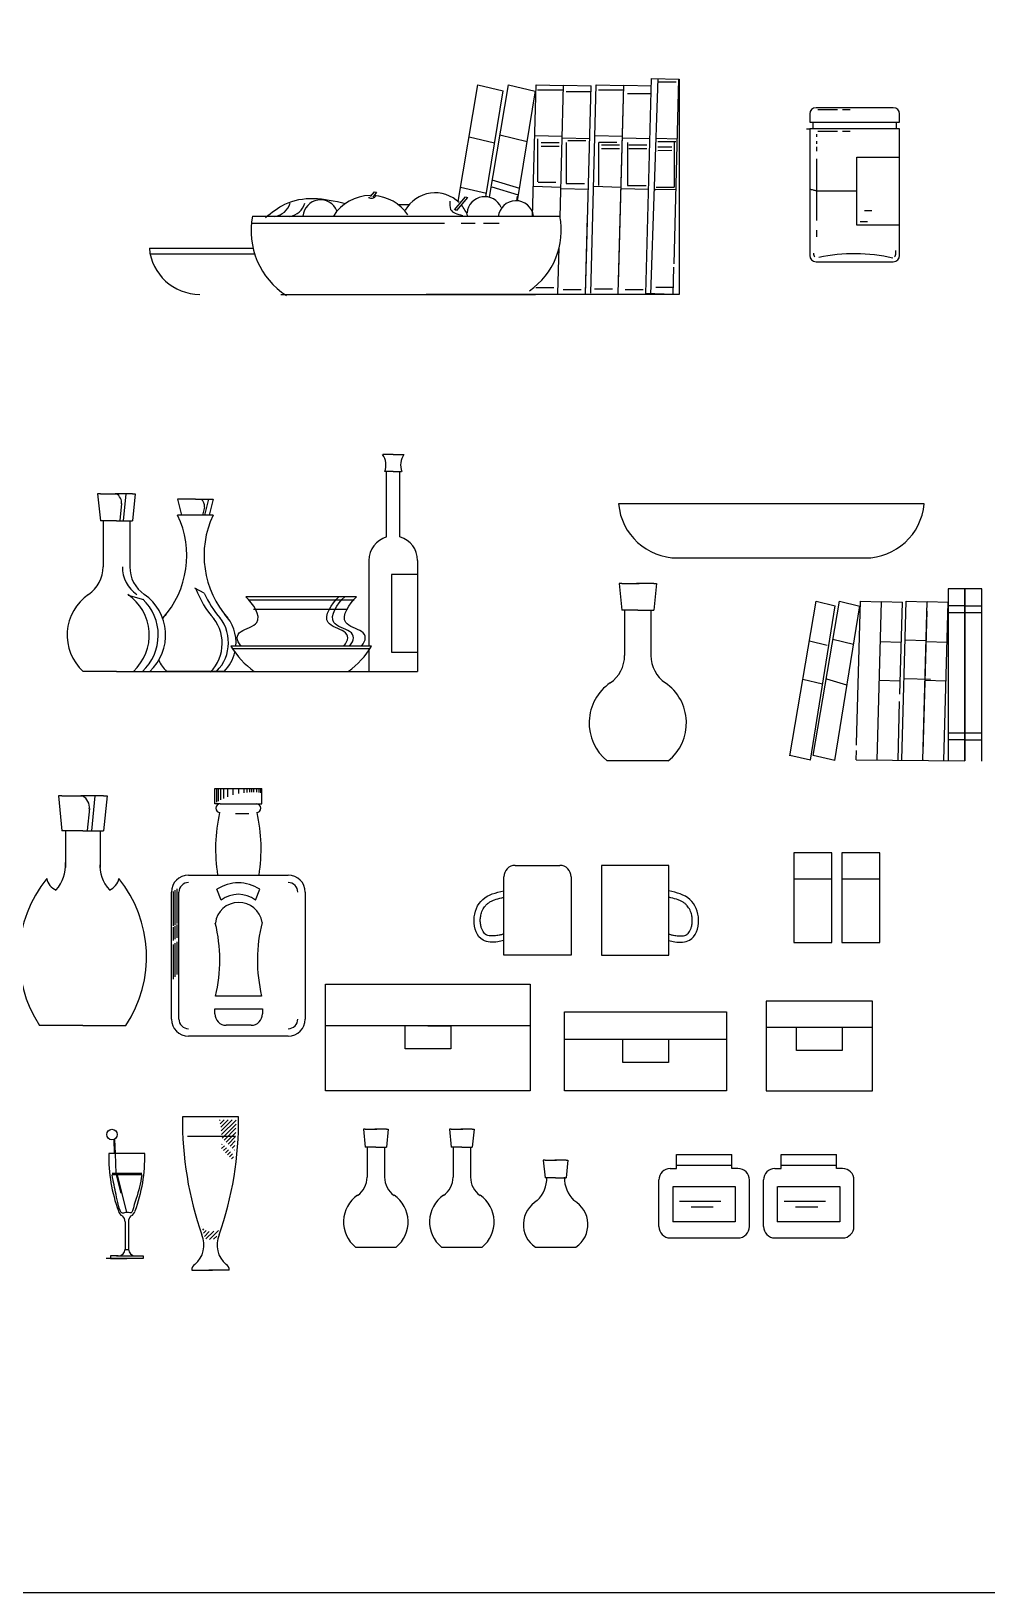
# Model space of a CAD drawing. Header units: centimetres. Extents: x 56177 to 99483, y 493 to 15482.
# Drawn here: x 61393 to 61434.9, y 3079 to 3147.5 of the extents above; entities that cross this region are included whole.
import ezdxf

# ---------------------------------------------------------------- set-up
doc = ezdxf.new("R2010")
doc.units = ezdxf.units.CM
doc.header["$MEASUREMENT"] = 0
doc.layers.add('010_BLOQUES', color=250, linetype='Continuous')

msp = doc.modelspace()

# ---------------------------------------------------------------- linework, layer by layer
at = {"layer": '010_BLOQUES'}
for p, q in [((61419.925, 3135.941), (61420.18, 3145.394)), ((61420.154, 3135.924), (61420.464, 3145.394)), ((61420.18, 3145.394), (61421.389, 3145.364)), ((61420.466, 3145.247), (61421.253, 3145.247)), ((61421.167, 3137.263), (61421.37, 3145.364)), ((61421.389, 3145.364), (61421.389, 3135.924)), ((61411.696, 3139.989), (61412.567, 3145.114)), ((61412.567, 3145.114), (61413.665, 3144.851)), ((61412.918, 3140.204), (61413.665, 3144.851)), ((61413.067, 3140.179), (61413.905, 3145.114)), ((61413.905, 3145.114), (61415.08, 3144.833)), ((61414.298, 3140.024), (61415.084, 3144.848)), ((61414.958, 3139.357), (61415.114, 3145.113)), ((61415.114, 3145.113), (61416.321, 3145.08)), ((61415.181, 3144.897), (61416.316, 3144.897)), ((61416.166, 3139.313), (61416.322, 3145.096)), ((61416.166, 3139.313), (61416.322, 3145.096)), ((61416.166, 3139.313), (61416.322, 3145.096)), ((61416.322, 3145.096), (61417.53, 3145.064)), ((61416.441, 3144.822), (61417.523, 3144.822)), ((61417.283, 3135.924), (61417.53, 3145.064)), ((61417.509, 3135.975), (61417.755, 3145.113)), ((61417.755, 3145.113), (61418.963, 3145.08)), ((61417.858, 3144.897), (61418.958, 3144.897)), ((61418.717, 3135.958), (61418.964, 3145.096)), ((61418.717, 3135.958), (61418.964, 3145.096)), ((61418.729, 3136.412), (61418.948, 3144.533)), ((61418.964, 3145.096), (61420.171, 3145.064)), ((61419.118, 3144.734), (61420.163, 3144.734)), ((61427.117, 3143.832), (61427.117, 3143.469)), ((61430.779, 3144.108), (61427.393, 3144.108)), ((61427.471, 3144.021), (61428.334, 3144.021)), ((61428.556, 3144.021), (61428.884, 3144.021)), ((61431.054, 3143.469), (61431.054, 3143.832)), ((61426.978, 3143.18), (61427.117, 3143.18)), ((61426.978, 3143.18), (61427.117, 3143.18)), ((61427.117, 3143.469), (61431.054, 3143.469)), ((61431.054, 3143.18), (61427.117, 3143.18)), ((61427.117, 3143.18), (61427.117, 3137.629)), ((61427.259, 3143.469), (61427.259, 3143.18)), ((61427.259, 3143.469), (61427.259, 3143.18)), ((61430.912, 3143.469), (61430.912, 3143.18)), ((61430.912, 3143.469), (61430.912, 3143.18)), ((61431.054, 3137.629), (61431.054, 3143.18)), ((61413.295, 3142.547), (61412.176, 3142.815)), ((61414.72, 3142.614), (61413.529, 3142.899)), ((61416.261, 3142.84), (61415.053, 3142.872)), ((61415.181, 3142.742), (61415.181, 3140.852)), ((61415.338, 3142.585), (61416.126, 3142.585)), ((61417.467, 3142.744), (61416.259, 3142.777)), ((61417.467, 3142.744), (61416.259, 3142.777)), ((61416.441, 3142.585), (61416.441, 3140.777)), ((61416.504, 3142.67), (61417.291, 3142.67)), ((61416.504, 3142.67), (61417.291, 3142.67)), ((61418.903, 3142.84), (61417.695, 3142.872)), ((61417.858, 3142.585), (61417.858, 3140.695)), ((61417.858, 3142.585), (61417.858, 3140.695)), ((61417.872, 3142.594), (61418.659, 3142.594)), ((61417.872, 3142.594), (61418.659, 3142.594)), ((61417.989, 3142.481), (61418.777, 3142.481)), ((61417.989, 3142.481), (61418.74, 3142.481)), ((61420.109, 3142.744), (61418.901, 3142.777)), ((61419.118, 3142.585), (61419.118, 3140.695)), ((61419.118, 3142.585), (61419.118, 3140.696)), ((61419.186, 3142.481), (61419.973, 3142.481)), ((61419.186, 3142.481), (61419.973, 3142.481)), ((61421.317, 3142.727), (61420.392, 3142.752)), ((61420.458, 3142.627), (61421.245, 3142.627)), ((61420.458, 3142.627), (61421.245, 3142.627)), ((61421.165, 3142.585), (61421.165, 3140.695)), ((61421.165, 3142.585), (61421.165, 3140.62)), ((61427.413, 3142.942), (61427.413, 3142.823)), ((61427.413, 3142.942), (61427.413, 3142.823)), ((61427.413, 3142.646), (61427.413, 3142.529)), ((61427.413, 3142.646), (61427.413, 3142.529)), ((61427.471, 3143.085), (61428.334, 3143.085)), ((61427.471, 3143.085), (61428.334, 3143.085)), ((61428.556, 3143.085), (61428.884, 3143.085)), ((61428.556, 3143.085), (61428.884, 3143.085)), ((61415.338, 3142.427), (61416.126, 3142.427)), ((61417.989, 3142.323), (61418.777, 3142.323)), ((61417.989, 3142.323), (61418.777, 3142.323)), ((61419.186, 3142.323), (61419.973, 3142.323)), ((61419.186, 3142.323), (61419.973, 3142.323)), ((61420.454, 3142.393), (61421.074, 3142.398)), ((61420.454, 3142.393), (61421.074, 3142.398)), ((61420.454, 3142.236), (61421.074, 3142.24)), ((61420.454, 3142.236), (61421.074, 3142.24)), ((61427.413, 3142.386), (61427.413, 3142.208)), ((61427.413, 3142.386), (61427.413, 3142.208)), ((61427.413, 3141.865), (61427.413, 3139.156)), ((61429.182, 3138.964), (61429.182, 3141.941)), ((61429.182, 3141.941), (61431.054, 3141.941)), ((61407.858, 3140.217), (61408.024, 3140.423)), ((61407.858, 3140.217), (61408.024, 3140.423)), ((61408.112, 3140.405), (61407.949, 3140.183)), ((61408.112, 3140.405), (61407.949, 3140.183)), ((61408.024, 3140.423), (61408.112, 3140.405)), ((61408.024, 3140.423), (61408.112, 3140.405)), ((61412.94, 3140.341), (61411.802, 3140.613)), ((61414.399, 3140.564), (61413.187, 3140.932)), ((61414.339, 3140.272), (61413.187, 3140.622)), ((61416.201, 3140.612), (61414.993, 3140.645)), ((61415.2, 3140.837), (61415.988, 3140.837)), ((61417.407, 3140.517), (61416.199, 3140.549)), ((61416.441, 3140.777), (61417.232, 3140.777)), ((61416.444, 3140.777), (61417.232, 3140.777)), ((61418.843, 3140.612), (61417.635, 3140.645)), ((61420.049, 3140.517), (61418.841, 3140.549)), ((61419.118, 3140.696), (61419.942, 3140.696)), ((61419.155, 3140.696), (61419.942, 3140.696)), ((61421.248, 3140.5), (61420.332, 3140.525)), ((61420.363, 3140.508), (61420.332, 3140.509)), ((61420.363, 3140.508), (61420.332, 3140.509)), ((61420.382, 3140.62), (61421.169, 3140.62)), ((61420.382, 3140.62), (61421.165, 3140.62)), ((61429.182, 3140.453), (61427.413, 3140.453)), ((61409.058, 3139.861), (61409.551, 3139.861)), ((61411.541, 3139.63), (61412.023, 3140.194)), ((61411.541, 3139.63), (61412.023, 3140.194)), ((61412.111, 3140.175), (61411.632, 3139.596)), ((61412.111, 3140.175), (61411.632, 3139.596)), ((61412.023, 3140.194), (61412.111, 3140.175)), ((61412.023, 3140.194), (61412.111, 3140.175)), ((61414.272, 3140.026), (61414.303, 3140.224)), ((61414.272, 3140.026), (61414.303, 3140.224)), ((61421.389, 3139.861), (61421.389, 3135.924)), ((61421.389, 3139.861), (61421.389, 3135.924)), ((61421.389, 3139.861), (61421.389, 3135.924)), ((61402.631, 3139.041), (61411.099, 3139.041)), ((61402.676, 3139.357), (61416.157, 3139.357)), ((61411.566, 3139.626), (61411.636, 3139.627)), ((61411.566, 3139.626), (61411.636, 3139.627)), ((61411.834, 3139.041), (61412.447, 3139.041)), ((61412.814, 3139.041), (61413.499, 3139.041)), ((61417.283, 3135.941), (61417.375, 3139.332)), ((61429.322, 3139.117), (61429.649, 3139.117)), ((61429.322, 3139.117), (61429.649, 3139.117)), ((61429.515, 3139.599), (61429.842, 3139.599)), ((61429.515, 3139.599), (61429.842, 3139.599)), ((61427.413, 3138.736), (61427.413, 3138.444)), ((61427.413, 3138.736), (61427.413, 3138.444)), ((61431.054, 3138.964), (61429.182, 3138.964)), ((61398.154, 3137.943), (61402.706, 3137.943)), ((61398.19, 3137.701), (61402.773, 3137.701)), ((61416.075, 3135.958), (61416.13, 3137.985)), ((61416.075, 3135.958), (61416.13, 3137.985)), ((61416.075, 3135.958), (61416.13, 3137.985)), ((61430.894, 3137.735), (61430.894, 3137.843)), ((61421.133, 3135.924), (61421.163, 3137.116)), ((61421.133, 3135.924), (61421.163, 3137.116)), ((61427.393, 3137.353), (61430.779, 3137.353)), ((61403.915, 3135.924), (61415.086, 3135.924)), ((61421.389, 3135.924), (61410.293, 3135.924)), ((61421.389, 3135.924), (61410.293, 3135.924)), ((61415.102, 3136.225), (61415.889, 3136.225)), ((61415.102, 3136.225), (61415.889, 3136.225)), ((61416.298, 3136.14), (61417.085, 3136.14)), ((61416.298, 3136.14), (61417.085, 3136.14)), ((61417.684, 3136.161), (61418.472, 3136.161)), ((61417.684, 3136.161), (61418.472, 3136.161)), ((61418.717, 3135.958), (61418.718, 3135.999)), ((61418.717, 3135.958), (61418.718, 3135.999)), ((61419.022, 3136.132), (61419.809, 3136.132)), ((61419.022, 3136.132), (61419.809, 3136.132)), ((61421.133, 3135.924), (61419.925, 3135.957)), ((61420.365, 3136.237), (61421.152, 3136.237)), ((61420.365, 3136.237), (61421.152, 3136.237)), ((61408.851, 3128.904), (61408.387, 3128.904)), ((61408.851, 3128.904), (61409.316, 3128.904)), ((61408.851, 3128.154), (61408.483, 3128.154)), ((61408.851, 3128.154), (61408.558, 3128.154)), ((61408.558, 3125.286), (61408.558, 3128.154)), ((61408.851, 3128.154), (61408.558, 3128.154)), ((61408.851, 3128.154), (61409.22, 3128.154)), ((61409.144, 3125.286), (61409.144, 3128.154)), ((61396.005, 3127.18), (61395.885, 3127.18)), ((61395.885, 3127.18), (61396.005, 3125.995)), ((61396.005, 3127.18), (61395.885, 3127.18)), ((61396.005, 3127.18), (61396.77, 3127.18)), ((61397.415, 3127.18), (61396.65, 3127.18)), ((61396.933, 3126.755), (61396.858, 3126.013)), ((61396.978, 3127.198), (61396.976, 3127.18)), ((61396.978, 3127.198), (61396.976, 3127.18)), ((61397.122, 3127.18), (61397.002, 3125.995)), ((61397.415, 3127.18), (61397.535, 3127.18)), ((61397.535, 3127.18), (61397.415, 3125.995)), ((61397.415, 3127.18), (61397.535, 3127.18)), ((61400.173, 3126.942), (61399.386, 3126.942)), ((61399.386, 3126.942), (61399.561, 3126.24)), ((61400.173, 3126.942), (61400.96, 3126.942)), ((61400.752, 3126.942), (61400.577, 3126.24)), ((61400.96, 3126.942), (61400.785, 3126.24)), ((61432.134, 3126.733), (61418.733, 3126.733)), ((61400.951, 3126.24), (61399.395, 3126.24)), ((61400.577, 3126.591), (61400.489, 3126.24)), ((61400.577, 3126.591), (61400.489, 3126.24)), ((61396.125, 3125.995), (61396.005, 3125.995)), ((61396.125, 3125.995), (61396.005, 3125.995)), ((61396.71, 3125.995), (61396.125, 3125.995)), ((61396.125, 3125.995), (61396.125, 3123.977)), ((61396.71, 3125.995), (61397.295, 3125.995)), ((61396.71, 3125.995), (61397.295, 3125.995)), ((61397.295, 3125.995), (61397.415, 3125.995)), ((61397.295, 3125.995), (61397.295, 3123.977)), ((61397.295, 3125.995), (61397.415, 3125.995)), ((61407.784, 3124.26), (61407.784, 3120.504)), ((61409.919, 3124.26), (61409.919, 3119.395)), ((61421.32, 3124.367), (61429.546, 3124.367)), ((61409.919, 3123.64), (61408.776, 3123.64)), ((61408.776, 3123.64), (61408.776, 3120.238)), ((61419.841, 3123.271), (61419.839, 3123.253)), ((61419.841, 3123.271), (61419.839, 3123.253)), ((61397.224, 3122.737), (61397.901, 3122.549)), ((61397.224, 3122.737), (61397.901, 3122.549)), ((61400.563, 3122.822), (61400.153, 3123.042)), ((61407.246, 3122.66), (61402.388, 3122.66)), ((61418.76, 3123.253), (61418.879, 3122.082)), ((61418.879, 3123.253), (61418.76, 3123.253)), ((61418.879, 3123.253), (61418.76, 3123.253)), ((61418.879, 3123.253), (61419.635, 3123.253)), ((61420.272, 3123.253), (61419.516, 3123.253)), ((61420.39, 3123.253), (61420.272, 3122.082)), ((61420.272, 3123.253), (61420.39, 3123.253)), ((61420.272, 3123.253), (61420.39, 3123.253)), ((61433.924, 3123.012), (61433.192, 3123.012)), ((61433.192, 3123.012), (61433.192, 3115.476)), ((61433.924, 3115.47), (61433.924, 3123.012)), ((61433.924, 3123.006), (61433.924, 3115.47)), ((61434.657, 3123.006), (61433.924, 3123.006)), ((61434.657, 3115.464), (61434.657, 3123.006)), ((61407.139, 3122.518), (61402.498, 3122.518)), ((61402.726, 3122.122), (61406.823, 3122.122)), ((61418.997, 3122.082), (61418.879, 3122.082)), ((61418.997, 3122.082), (61418.879, 3122.082)), ((61419.575, 3122.082), (61418.997, 3122.082)), ((61418.997, 3122.082), (61418.997, 3120.088)), ((61419.575, 3122.082), (61420.153, 3122.082)), ((61420.153, 3122.082), (61420.272, 3122.082)), ((61420.153, 3122.082), (61420.153, 3120.088)), ((61420.153, 3122.082), (61420.272, 3122.082)), ((61426.245, 3115.698), (61427.397, 3122.473)), ((61427.143, 3115.496), (61428.234, 3122.272)), ((61427.267, 3115.71), (61428.417, 3122.473)), ((61427.397, 3122.473), (61428.234, 3122.272)), ((61428.21, 3115.485), (61429.315, 3122.27)), ((61428.417, 3122.473), (61429.312, 3122.258)), ((61429.169, 3116.225), (61429.337, 3122.472)), ((61429.337, 3122.472), (61430.258, 3122.447)), ((61430.07, 3115.496), (61430.258, 3122.459)), ((61430.07, 3115.496), (61430.258, 3122.459)), ((61430.07, 3115.496), (61430.258, 3122.459)), ((61430.258, 3122.459), (61431.178, 3122.434)), ((61431.069, 3118.396), (61431.178, 3122.434)), ((61431.162, 3115.509), (61431.35, 3122.472)), ((61431.35, 3122.472), (61432.271, 3122.447)), ((61432.083, 3115.496), (61432.271, 3122.459)), ((61432.092, 3115.842), (61432.26, 3122.03)), ((61432.092, 3115.842), (61432.26, 3122.03)), ((61432.271, 3122.459), (61433.191, 3122.434)), ((61433.004, 3115.483), (61433.191, 3122.434)), ((61433.924, 3122.266), (61433.192, 3122.266)), ((61433.924, 3121.964), (61433.192, 3121.964)), ((61434.657, 3122.26), (61433.924, 3122.26)), ((61434.657, 3121.959), (61433.924, 3121.959)), ((61427.879, 3120.534), (61427.099, 3120.721)), ((61429.038, 3120.568), (61428.13, 3120.785)), ((61431.131, 3120.667), (61430.21, 3120.692)), ((61432.225, 3120.74), (61431.304, 3120.765)), ((61433.144, 3120.667), (61432.223, 3120.692)), ((61407.9, 3120.504), (61401.733, 3120.504)), ((61407.826, 3120.384), (61401.807, 3120.384)), ((61407.784, 3120.319), (61407.784, 3119.395)), ((61408.776, 3120.238), (61409.936, 3120.238)), ((61396.71, 3119.395), (61395.248, 3119.395)), ((61396.71, 3119.395), (61395.248, 3119.395)), ((61396.71, 3119.395), (61395.248, 3119.395)), ((61396.71, 3119.395), (61395.248, 3119.395)), ((61396.71, 3119.395), (61398.172, 3119.395)), ((61396.71, 3119.395), (61398.172, 3119.395)), ((61398.172, 3119.395), (61400.662, 3119.395)), ((61401.437, 3119.395), (61398.909, 3119.395)), ((61400.173, 3119.395), (61401.437, 3119.395)), ((61400.173, 3119.395), (61401.437, 3119.395)), ((61401.437, 3119.395), (61403.767, 3119.395)), ((61401.437, 3119.395), (61403.767, 3119.395)), ((61402.757, 3119.395), (61406.876, 3119.395)), ((61403.767, 3119.395), (61405.867, 3119.395)), ((61403.767, 3119.395), (61405.867, 3119.395)), ((61406.876, 3119.395), (61409.919, 3119.395)), ((61407.784, 3119.395), (61409.919, 3119.395)), ((61407.784, 3119.395), (61409.919, 3119.395)), ((61407.784, 3119.395), (61409.919, 3119.395)), ((61407.784, 3119.395), (61409.919, 3119.395)), ((61427.681, 3118.836), (61426.814, 3119.043)), ((61428.747, 3118.784), (61427.869, 3119.05)), ((61431.085, 3118.97), (61430.164, 3118.994)), ((61432.419, 3119.036), (61431.259, 3119.067)), ((61433.098, 3118.97), (61432.178, 3118.994)), ((61430.991, 3115.483), (61431.06, 3118.067)), ((61433.924, 3116.692), (61433.192, 3116.692)), ((61434.657, 3116.686), (61433.924, 3116.686)), ((61429.149, 3115.509), (61429.161, 3115.927)), ((61429.149, 3115.509), (61429.161, 3115.927)), ((61429.167, 3116.165), (61429.169, 3116.225)), ((61429.167, 3116.165), (61429.169, 3116.225)), ((61433.924, 3116.39), (61433.192, 3116.39)), ((61434.657, 3116.384), (61433.924, 3116.384)), ((61420.915, 3115.47), (61418.236, 3115.47)), ((61427.143, 3115.496), (61426.247, 3115.71)), ((61428.21, 3115.485), (61427.267, 3115.71)), ((61429.149, 3115.509), (61433.924, 3115.47)), ((61432.083, 3115.496), (61432.084, 3115.527)), ((61432.083, 3115.496), (61432.084, 3115.527)), ((61394.167, 3113.934), (61394.322, 3112.401)), ((61394.322, 3113.934), (61394.167, 3113.934)), ((61394.322, 3113.934), (61394.167, 3113.934)), ((61394.322, 3113.934), (61395.312, 3113.934)), ((61396.146, 3113.934), (61395.157, 3113.934)), ((61395.582, 3113.957), (61395.579, 3113.934)), ((61395.582, 3113.957), (61395.579, 3113.934)), ((61395.768, 3113.934), (61395.613, 3112.401)), ((61396.301, 3113.934), (61396.146, 3112.401)), ((61396.146, 3113.934), (61396.301, 3113.934)), ((61396.146, 3113.934), (61396.301, 3113.934)), ((61401.033, 3113.59), (61401.033, 3114.264)), ((61401.033, 3114.264), (61403.081, 3114.264)), ((61401.1, 3114.216), (61401.1, 3113.66)), ((61401.1, 3114.216), (61401.1, 3113.66)), ((61401.173, 3114.216), (61401.173, 3113.702)), ((61401.173, 3114.216), (61401.173, 3113.702)), ((61401.273, 3114.216), (61401.273, 3113.756)), ((61401.273, 3114.216), (61401.273, 3113.756)), ((61401.405, 3114.216), (61401.405, 3113.821)), ((61401.405, 3114.216), (61401.405, 3113.821)), ((61401.576, 3114.216), (61401.576, 3113.893)), ((61401.576, 3114.216), (61401.576, 3113.893)), ((61401.818, 3114.216), (61401.818, 3113.975)), ((61401.818, 3114.216), (61401.818, 3113.975)), ((61402.061, 3114.216), (61402.061, 3114.035)), ((61402.061, 3114.216), (61402.061, 3114.035)), ((61402.304, 3114.216), (61402.304, 3114.075)), ((61402.304, 3114.216), (61402.304, 3114.075)), ((61402.425, 3114.216), (61402.425, 3114.087)), ((61402.546, 3114.216), (61402.546, 3114.094)), ((61402.546, 3114.216), (61402.546, 3114.094)), ((61402.632, 3114.216), (61402.632, 3114.096)), ((61402.717, 3114.216), (61402.717, 3114.096)), ((61402.717, 3114.216), (61402.717, 3114.096)), ((61402.849, 3114.216), (61402.849, 3114.091)), ((61402.849, 3114.216), (61402.849, 3114.091)), ((61402.949, 3114.216), (61402.949, 3114.083)), ((61402.949, 3114.216), (61402.949, 3114.083)), ((61403.022, 3114.216), (61403.022, 3114.075)), ((61403.022, 3114.216), (61403.022, 3114.075)), ((61403.081, 3113.59), (61403.081, 3114.264)), ((61395.524, 3113.385), (61395.426, 3112.424)), ((61401.265, 3113.59), (61401.033, 3113.59)), ((61401.265, 3113.59), (61402.85, 3113.59)), ((61402.517, 3113.153), (61401.936, 3113.153)), ((61402.85, 3113.59), (61403.081, 3113.59)), ((61394.478, 3112.401), (61394.322, 3112.401)), ((61394.478, 3112.401), (61394.322, 3112.401)), ((61394.478, 3112.401), (61394.478, 3110.794)), ((61395.234, 3112.401), (61394.478, 3112.401)), ((61395.234, 3112.401), (61395.991, 3112.401)), ((61395.991, 3112.401), (61396.146, 3112.401)), ((61395.991, 3112.401), (61395.991, 3110.794)), ((61395.991, 3112.401), (61396.146, 3112.401)), ((61428.088, 3111.441), (61426.421, 3111.441)), ((61426.421, 3111.441), (61426.421, 3107.504)), ((61428.088, 3107.504), (61428.088, 3111.441)), ((61428.52, 3111.441), (61428.52, 3107.504)), ((61430.186, 3111.441), (61428.52, 3111.441)), ((61430.186, 3107.504), (61430.186, 3111.441)), ((61399.871, 3110.462), (61404.244, 3110.462)), ((61413.699, 3106.951), (61413.699, 3110.388)), ((61414.199, 3110.888), (61416.152, 3110.888)), ((61416.652, 3110.388), (61416.652, 3106.951)), ((61420.935, 3110.888), (61417.982, 3110.888)), ((61417.982, 3110.888), (61417.982, 3106.951)), ((61420.935, 3106.951), (61420.935, 3110.888)), ((61428.088, 3110.28), (61426.421, 3110.28)), ((61430.186, 3110.28), (61428.52, 3110.28)), ((61399.121, 3104.152), (61399.121, 3109.712)), ((61399.202, 3109.743), (61399.202, 3108.232)), ((61399.202, 3109.743), (61399.202, 3108.232)), ((61399.279, 3109.805), (61399.279, 3108.288)), ((61399.279, 3109.805), (61399.279, 3108.288)), ((61399.356, 3109.853), (61399.356, 3108.344)), ((61399.356, 3109.853), (61399.356, 3108.344)), ((61399.448, 3104.152), (61399.448, 3109.712)), ((61401.302, 3109.36), (61401.12, 3109.844)), ((61402.812, 3109.36), (61402.995, 3109.844)), ((61404.994, 3109.712), (61404.994, 3104.152)), ((61399.279, 3108.24), (61399.279, 3107.653)), ((61399.279, 3108.24), (61399.279, 3107.653)), ((61399.356, 3108.296), (61399.356, 3107.712)), ((61399.356, 3108.296), (61399.356, 3107.712)), ((61399.202, 3108.184), (61399.202, 3107.594)), ((61399.202, 3108.184), (61399.202, 3107.594)), ((61399.356, 3107.535), (61399.356, 3106.104)), ((61399.356, 3107.535), (61399.356, 3106.104)), ((61399.202, 3107.417), (61399.202, 3105.905)), ((61399.202, 3107.417), (61399.202, 3105.905)), ((61399.279, 3107.476), (61399.279, 3106.004)), ((61399.279, 3107.476), (61399.279, 3106.004)), ((61416.652, 3106.951), (61413.699, 3106.951)), ((61417.982, 3106.951), (61420.935, 3106.951)), ((61426.421, 3107.504), (61428.088, 3107.504)), ((61428.52, 3107.504), (61430.186, 3107.504)), ((61405.886, 3105.677), (61414.856, 3105.677)), ((61405.886, 3100.999), (61405.886, 3105.677)), ((61414.856, 3105.677), (61414.856, 3100.999)), ((61403.077, 3105.158), (61401.061, 3105.158)), ((61425.2, 3104.936), (61425.2, 3100.999)), ((61429.867, 3104.936), (61425.2, 3104.936)), ((61429.867, 3100.999), (61429.867, 3104.936)), ((61401.028, 3104.377), (61401.028, 3104.595)), ((61401.028, 3104.595), (61403.118, 3104.595)), ((61403.118, 3104.595), (61403.118, 3104.377)), ((61416.368, 3100.999), (61416.368, 3104.465)), ((61416.368, 3104.465), (61423.469, 3104.465)), ((61423.469, 3104.465), (61423.469, 3100.999)), ((61395.234, 3103.864), (61393.343, 3103.864)), ((61395.234, 3103.864), (61393.343, 3103.864)), ((61395.234, 3103.864), (61393.343, 3103.864)), ((61395.234, 3103.864), (61397.125, 3103.864)), ((61395.234, 3103.864), (61397.125, 3103.864)), ((61402.618, 3103.877), (61401.528, 3103.877)), ((61414.856, 3103.849), (61405.886, 3103.849)), ((61409.371, 3102.849), (61409.371, 3103.849)), ((61410.371, 3103.849), (61411.371, 3103.849)), ((61410.371, 3103.849), (61411.371, 3103.849)), ((61411.371, 3103.849), (61411.371, 3102.849)), ((61429.867, 3103.775), (61425.2, 3103.775)), ((61426.534, 3102.775), (61426.534, 3103.775)), ((61428.534, 3103.775), (61428.534, 3102.775)), ((61404.244, 3103.402), (61399.871, 3103.402)), ((61411.371, 3102.849), (61409.371, 3102.849)), ((61423.469, 3103.249), (61416.368, 3103.249)), ((61418.918, 3102.249), (61418.918, 3103.249)), ((61420.918, 3103.249), (61420.918, 3102.249)), ((61428.534, 3102.775), (61426.534, 3102.775)), ((61420.918, 3102.249), (61418.918, 3102.249)), ((61414.856, 3100.999), (61405.886, 3100.999)), ((61423.469, 3100.999), (61416.368, 3100.999)), ((61425.2, 3100.999), (61429.867, 3100.999)), ((61402.066, 3099.87), (61399.608, 3099.87)), ((61401.232, 3099.704), (61401.257, 3099.729)), ((61401.232, 3099.704), (61401.257, 3099.729)), ((61401.262, 3099.557), (61401.434, 3099.729)), ((61401.262, 3099.557), (61401.434, 3099.729)), ((61401.288, 3099.406), (61401.61, 3099.729)), ((61401.288, 3099.406), (61401.61, 3099.729)), ((61401.309, 3099.25), (61401.787, 3099.729)), ((61401.309, 3099.25), (61401.787, 3099.729)), ((61401.324, 3099.089), (61401.956, 3099.721)), ((61401.324, 3099.089), (61401.956, 3099.721)), ((61401.347, 3098.935), (61401.956, 3099.544)), ((61401.347, 3098.935), (61401.956, 3099.544)), ((61401.435, 3098.846), (61401.953, 3099.364)), ((61401.435, 3098.846), (61401.953, 3099.364)), ((61407.624, 3099.319), (61407.546, 3099.319)), ((61407.546, 3099.319), (61407.624, 3098.541)), ((61407.624, 3099.319), (61407.546, 3099.319)), ((61407.624, 3099.319), (61408.126, 3099.319)), ((61408.55, 3099.319), (61408.048, 3099.319)), ((61408.55, 3099.319), (61408.628, 3099.319)), ((61408.628, 3099.319), (61408.55, 3098.541)), ((61408.55, 3099.319), (61408.628, 3099.319)), ((61411.315, 3099.319), (61411.394, 3098.541)), ((61411.394, 3099.319), (61411.315, 3099.319)), ((61411.394, 3099.319), (61411.315, 3099.319)), ((61411.394, 3099.319), (61411.896, 3099.319)), ((61412.319, 3099.319), (61411.817, 3099.319)), ((61412.398, 3099.319), (61412.319, 3098.541)), ((61412.319, 3099.319), (61412.398, 3099.319)), ((61412.319, 3099.319), (61412.398, 3099.319)), ((61396.63, 3098.252), (61396.606, 3098.875)), ((61396.668, 3098.252), (61396.644, 3098.875)), ((61401.937, 3098.995), (61399.834, 3098.995)), ((61401.333, 3098.656), (61401.354, 3098.677)), ((61401.333, 3098.656), (61401.354, 3098.677)), ((61401.523, 3098.758), (61401.946, 3099.181)), ((61401.523, 3098.758), (61401.946, 3099.181)), ((61401.612, 3098.67), (61401.937, 3098.995)), ((61401.612, 3098.67), (61401.937, 3098.995)), ((61401.7, 3098.581), (61401.924, 3098.805)), ((61401.7, 3098.581), (61401.924, 3098.805)), ((61397.958, 3098.252), (61396.374, 3098.252)), ((61396.702, 3097.375), (61396.668, 3098.252)), ((61401.324, 3098.471), (61401.443, 3098.589)), ((61401.324, 3098.471), (61401.443, 3098.589)), ((61401.412, 3098.381), (61401.531, 3098.501)), ((61401.412, 3098.381), (61401.531, 3098.501)), ((61401.499, 3098.292), (61401.62, 3098.412)), ((61401.499, 3098.292), (61401.62, 3098.412)), ((61401.586, 3098.202), (61401.708, 3098.324)), ((61401.586, 3098.202), (61401.708, 3098.324)), ((61401.674, 3098.113), (61401.796, 3098.236)), ((61401.674, 3098.113), (61401.796, 3098.236)), ((61401.761, 3098.024), (61401.85, 3098.113)), ((61401.761, 3098.024), (61401.85, 3098.113)), ((61401.788, 3098.493), (61401.908, 3098.612)), ((61401.788, 3098.493), (61401.908, 3098.612)), ((61401.877, 3098.404), (61401.888, 3098.416)), ((61401.877, 3098.404), (61401.888, 3098.416)), ((61407.703, 3098.541), (61407.624, 3098.541)), ((61407.703, 3098.541), (61407.624, 3098.541)), ((61407.703, 3098.541), (61407.703, 3097.217)), ((61408.087, 3098.541), (61407.703, 3098.541)), ((61408.087, 3098.541), (61408.471, 3098.541)), ((61408.471, 3098.541), (61408.471, 3097.217)), ((61408.471, 3098.541), (61408.55, 3098.541)), ((61408.471, 3098.541), (61408.55, 3098.541)), ((61411.473, 3098.541), (61411.394, 3098.541)), ((61411.473, 3098.541), (61411.394, 3098.541)), ((61411.857, 3098.541), (61411.473, 3098.541)), ((61411.473, 3098.541), (61411.473, 3097.217)), ((61411.857, 3098.541), (61412.241, 3098.541)), ((61412.241, 3098.541), (61412.319, 3098.541)), ((61412.241, 3098.541), (61412.241, 3097.217)), ((61412.241, 3098.541), (61412.319, 3098.541)), ((61415.431, 3097.962), (61415.509, 3097.184)), ((61415.509, 3097.962), (61415.431, 3097.962)), ((61415.509, 3097.962), (61415.431, 3097.962)), ((61415.509, 3097.962), (61416.011, 3097.962)), ((61416.435, 3097.962), (61415.933, 3097.962)), ((61416.513, 3097.962), (61416.435, 3097.184)), ((61416.435, 3097.962), (61416.513, 3097.962)), ((61421.271, 3097.595), (61421.271, 3098.211)), ((61421.271, 3098.211), (61423.698, 3098.211)), ((61423.698, 3097.595), (61423.698, 3098.211)), ((61425.857, 3098.211), (61428.285, 3098.211)), ((61425.857, 3097.595), (61425.857, 3098.211)), ((61428.285, 3097.595), (61428.285, 3098.211)), ((61397.824, 3097.375), (61396.519, 3097.375)), ((61397.824, 3097.314), (61396.519, 3097.314)), ((61396.919, 3096.517), (61396.701, 3097.375)), ((61397.173, 3095.672), (61396.741, 3097.375)), ((61421, 3097.595), (61421.271, 3097.595)), ((61421.271, 3097.749), (61423.698, 3097.749)), ((61423.969, 3097.595), (61423.698, 3097.595)), ((61425.587, 3097.595), (61425.857, 3097.595)), ((61425.857, 3097.749), (61428.285, 3097.749)), ((61428.556, 3097.595), (61428.285, 3097.595)), ((61415.588, 3097.184), (61415.509, 3097.184)), ((61415.588, 3097.184), (61415.509, 3097.184)), ((61415.588, 3097.184), (61415.588, 3097.217)), ((61415.588, 3097.184), (61415.588, 3097.217)), ((61415.972, 3097.184), (61415.588, 3097.184)), ((61415.972, 3097.184), (61416.356, 3097.184)), ((61416.356, 3097.184), (61416.356, 3097.217)), ((61416.356, 3097.184), (61416.356, 3097.217)), ((61416.356, 3097.184), (61416.435, 3097.184)), ((61416.356, 3097.184), (61416.435, 3097.184)), ((61420.5, 3095.054), (61420.5, 3097.095)), ((61421.105, 3096.816), (61421.105, 3095.256)), ((61421.124, 3096.816), (61423.845, 3096.816)), ((61423.845, 3096.816), (61423.845, 3095.256)), ((61424.469, 3095.054), (61424.469, 3097.095)), ((61425.087, 3095.054), (61425.087, 3097.095)), ((61425.691, 3096.816), (61425.691, 3095.256)), ((61425.71, 3096.816), (61428.432, 3096.816)), ((61428.432, 3096.816), (61428.432, 3095.256)), ((61429.056, 3095.054), (61429.056, 3097.095)), ((61421.41, 3096.162), (61423.216, 3096.162)), ((61421.909, 3095.924), (61422.883, 3095.924)), ((61425.997, 3096.162), (61427.803, 3096.162)), ((61426.496, 3095.924), (61427.47, 3095.924)), ((61397.09, 3095.256), (61397.09, 3094.067)), ((61397.242, 3095.256), (61397.242, 3094.067)), ((61423.845, 3095.256), (61421.105, 3095.256)), ((61428.432, 3095.256), (61425.691, 3095.256)), ((61400.454, 3095.037), (61400.461, 3095.044)), ((61400.454, 3095.037), (61400.461, 3095.044)), ((61400.493, 3094.9), (61400.542, 3094.948)), ((61400.493, 3094.9), (61400.542, 3094.948)), ((61400.532, 3094.762), (61400.647, 3094.877)), ((61400.532, 3094.762), (61400.647, 3094.877)), ((61400.571, 3094.624), (61400.784, 3094.836)), ((61400.571, 3094.624), (61400.784, 3094.836)), ((61400.636, 3094.512), (61400.978, 3094.854)), ((61400.636, 3094.512), (61400.978, 3094.854)), ((61400.787, 3094.486), (61401.183, 3094.882)), ((61400.787, 3094.486), (61401.183, 3094.882)), ((61400.973, 3094.496), (61401.113, 3094.635)), ((61400.973, 3094.496), (61401.113, 3094.635)), ((61421, 3094.554), (61423.969, 3094.554)), ((61425.587, 3094.554), (61428.556, 3094.554)), ((61397.093, 3094.054), (61397.249, 3094.054)), ((61407.198, 3094.15), (61408.976, 3094.15)), ((61410.967, 3094.15), (61412.746, 3094.15)), ((61415.083, 3094.15), (61416.861, 3094.15)), ((61397.166, 3093.647), (61396.267, 3093.647)), ((61396.788, 3093.765), (61396.446, 3093.765)), ((61396.446, 3093.765), (61396.446, 3093.647)), ((61396.446, 3093.765), (61396.446, 3093.647)), ((61396.446, 3093.647), (61397.166, 3093.647)), ((61396.446, 3093.647), (61397.166, 3093.647)), ((61396.719, 3093.764), (61397.603, 3093.764)), ((61397.885, 3093.647), (61397.166, 3093.647)), ((61397.544, 3093.765), (61397.885, 3093.765)), ((61397.885, 3093.765), (61397.885, 3093.647)), ((61397.885, 3093.765), (61397.885, 3093.647)), ((61400.019, 3093.135), (61400.918, 3093.135)), ((61401.655, 3093.135), (61400.756, 3093.135)), ((61401.655, 3093.135), (61400.756, 3093.135))]:
    msp.add_line(p, q, dxfattribs=at)
msp.add_lwpolyline([(61350.04, 3214.111), (61481.537, 3214.111), (61481.537, 3078.997), (61350.04, 3078.997)], close=True, dxfattribs=at)
msp.add_circle((61396.515, 3099.087), 0.23, dxfattribs=at)
for centre, radius, start, end in [((61427.393, 3143.832), 0.276, 90, 180), ((61430.779, 3143.832), 0.276, 0, 90), ((61403.513, 3140.177), 0.854, 280.20959, 342.11899), ((61403.513, 3140.177), 0.854, 280.20959, 342.11899), ((61404.163, 3140.177), 0.854, 280.20959, 342.11899), ((61404.163, 3140.177), 0.854, 280.20959, 342.11899), ((61405.666, 3139.287), 0.778, 22.84458, 174.83948), ((61407.874, 3138.299), 1.961, 91.08929, 147.31665), ((61407.874, 3138.299), 1.961, 34.54383, 86.24982), ((61410.687, 3138.858), 1.516, 45.72635, 149.80499), ((61410.687, 3138.858), 1.516, 19.78888, 40.6098), ((61410.687, 3138.858), 1.516, 19.78888, 40.6098), ((61412.863, 3139.428), 0.778, 22.84458, 174.83948), ((61414.232, 3139.249), 0.778, 7.99252, 174.83948), ((61406.019, 3138.722), 3.403, 169.23582, 237.00512), ((61412.986, 3138.734), 3.232, 304.74873, 11.1152), ((61400.362, 3138.141), 2.217, 185.12081, 270), ((61427.554, 3137.735), 0.276, 180, 217.50972), ((61430.618, 3137.735), 0.276, 322.49028, 0), ((61427.393, 3137.629), 0.276, 180, 270), ((61427.393, 3137.629), 0.276, 180, 270), ((61430.779, 3137.629), 0.276, 270, 0), ((61430.779, 3137.629), 0.276, 270, 0), ((61407.675, 3128.431), 0.854, 341.02314, 33.56103), ((61410.028, 3128.431), 0.854, 146.43897, 198.97686), ((61396.491, 3126.789), 0.444, 352.79671, 61.67675), ((61396.491, 3126.789), 0.444, 352.79671, 61.67675), ((61400.174, 3126.626), 0.405, 355.02578, 51.2269), ((61421.32, 3126.965), 2.598, 185.12081, 270), ((61429.546, 3126.965), 2.598, 270, 354.87919), ((61395.668, 3124.473), 4.125, 318.23226, 25.37595), ((61404.678, 3124.473), 4.125, 154.62405, 221.76774), ((61408.851, 3124.26), 1.068, 105.92011, 180), ((61408.851, 3124.26), 1.068, 0, 74.07989), ((61394.655, 3123.977), 1.47, 304.4798, 0), ((61398.44, 3123.977), 1.47, 180, 235.5202), ((61398.765, 3123.977), 1.47, 180, 235.5202), ((61396.71, 3120.985), 2.16, 124.4798, 227.40119), ((61395.991, 3120.985), 2.16, 312.59881, 55.5202), ((61396.71, 3120.985), 2.16, 312.59881, 55.5202), ((61404.069, 3124.44), 4.125, 200.16588, 221.76774), ((61404.343, 3124.473), 4.125, 203.58238, 221.76774), ((61396.385, 3120.985), 2.16, 312.59881, 46.79197), ((61396.385, 3120.985), 2.16, 312.59881, 46.79197), ((61400.173, 3120.655), 1.785, 136.28022, 143.36041), ((61400.173, 3120.655), 1.785, 136.28022, 143.36041), ((61399.564, 3120.622), 1.785, 315.09913, 43.71978), ((61399.838, 3120.655), 1.785, 315.09913, 43.71978), ((61400.173, 3120.655), 1.785, 355.15066, 43.71978), ((61400.173, 3120.655), 1.785, 205.75363, 224.90087), ((61400.173, 3120.655), 1.785, 315.09913, 346.42112), ((61404.817, 3122.323), 3.58, 210.54333, 234.88175), ((61404.817, 3122.323), 3.58, 305.11825, 329.45667), ((61417.545, 3120.088), 1.452, 304.4798, 0), ((61421.606, 3120.088), 1.452, 180, 235.5202), ((61419.575, 3117.132), 2.134, 124.4798, 231.1317), ((61419.575, 3117.132), 2.134, 308.8683, 55.5202), ((61394.951, 3113.428), 0.574, 352.79671, 61.67675), ((61408.322, 3111.599), 7.263, 167.25048, 189.011), ((61408.322, 3111.599), 7.263, 167.25048, 189.011), ((61408.322, 3111.599), 7.263, 167.25048, 189.011), ((61401.265, 3113.395), 0.195, 90, 270), ((61402.85, 3113.395), 0.195, 270, 90), ((61395.793, 3111.599), 7.263, 350.989, 12.74952), ((61392.827, 3110.902), 1.654, 318.62533, 3.75868), ((61397.641, 3110.902), 1.654, 176.24132, 221.37467), ((61397.919, 3106.878), 5.479, 141.13496, 213.3741), ((61394.3, 3110.422), 0.656, 189.29987, 249.33609), ((61396.169, 3110.422), 0.656, 290.66391, 350.70013), ((61392.55, 3106.878), 5.479, 326.6259, 38.86504), ((61399.871, 3109.712), 0.75, 90, 180), ((61404.244, 3109.712), 0.75, 0, 90), ((61414.199, 3110.388), 0.5, 90, 180), ((61414.199, 3110.388), 0.5, 90, 180), ((61416.152, 3110.388), 0.5, 0, 90), ((61399.871, 3109.712), 0.423, 90, 180), ((61402.057, 3108.396), 1.724, 57.06995, 122.93005), ((61402.057, 3108.396), 1.224, 51.9418, 128.0582), ((61404.244, 3109.712), 0.423, 0, 90), ((61402.076, 3108.23), 1.035, 8.87491, 172.94726), ((61394.429, 3106.731), 6.816, 346.65432, 13.8009), ((61409.71, 3106.731), 6.816, 165.91676, 193.34568), ((61399.871, 3104.152), 0.75, 180, 270), ((61399.871, 3104.152), 0.423, 180, 270), ((61401.528, 3104.377), 0.5, 180, 270), ((61402.618, 3104.377), 0.5, 270, 0), ((61404.244, 3104.152), 0.75, 270, 0), ((61404.244, 3104.152), 0.423, 270, 0), ((61414.867, 3099.701), 15.26, 179.36705, 199.18232), ((61386.807, 3099.701), 15.26, 340.81768, 0.63295), ((61403.421, 3098.137), 7.047, 179.06507, 199.91096), ((61390.911, 3098.137), 7.047, 340.08904, 0.93493), ((61421, 3097.095), 0.5, 90, 180), ((61423.969, 3097.095), 0.5, 0, 90), ((61425.587, 3097.095), 0.5, 90, 180), ((61428.556, 3097.095), 0.5, 0, 90), ((61406.739, 3097.217), 0.965, 304.4798, 0), ((61409.435, 3097.217), 0.965, 180, 235.5202), ((61410.508, 3097.217), 0.965, 304.4798, 0), ((61413.205, 3097.217), 0.965, 180, 235.5202), ((61414.145, 3097.205), 1.443, 315.22928, 0.47294), ((61417.799, 3097.205), 1.443, 179.52706, 224.77072), ((61408.087, 3095.254), 1.417, 124.4798, 231.1317), ((61408.087, 3095.254), 1.417, 308.8683, 55.5202), ((61411.857, 3095.254), 1.417, 124.4798, 231.1317), ((61411.857, 3095.254), 1.417, 308.8683, 55.5202), ((61415.752, 3095.143), 1.197, 119.10713, 236.00336), ((61416.192, 3095.143), 1.197, 303.99664, 60.89287), ((61397.083, 3095.789), 0.293, 190.09221, 247.31463), ((61396.778, 3095.272), 0.312, 357.1914, 52.07344), ((61397.582, 3095.27), 0.341, 133.32536, 182.2287), ((61397.184, 3095.849), 0.37, 296.33822, 342.05605), ((61399.444, 3094.239), 1.105, 309.70697, 23.90935), ((61402.229, 3094.239), 1.105, 156.09065, 230.29303), ((61421, 3095.054), 0.5, 180, 270), ((61423.969, 3095.054), 0.5, 270, 0), ((61425.587, 3095.054), 0.5, 180, 270), ((61428.556, 3095.054), 0.5, 270, 0), ((61396.788, 3094.067), 0.302, 270, 0), ((61397.544, 3094.067), 0.302, 180, 270), ((61400.283, 3093.16), 0.265, 120.11585, 185.31413), ((61400.283, 3093.16), 0.265, 120.11585, 185.31413), ((61401.391, 3093.16), 0.265, 354.68587, 59.88415)]:
    msp.add_arc(centre, radius, start, end, dxfattribs=at)
for start_param, end_param in [(1.200996, 1.916605), (1.992849, 1.995351)]:
    msp.add_ellipse((61429.086, 3134.856), major_axis=(4.622, 0), ratio=0.616313, start_param=start_param, end_param=end_param, dxfattribs=at)
for points, knots in [([(61427.413, 3140.453), (61427.37, 3140.465), (61427.271, 3140.492), (61427.173, 3140.52), (61427.117, 3140.535)], [0, 0, 0, 0, 0.1348806, 0.3070077, 0.3070077, 0.3070077, 0.3070077]), ([(61427.413, 3140.453), (61427.37, 3140.465), (61427.271, 3140.492), (61427.173, 3140.52), (61427.117, 3140.535)], [0, 0, 0, 0, 0.1348806, 0.3070077, 0.3070077, 0.3070077, 0.3070077]), ([(61403.247, 3139.299), (61403.524, 3139.515), (61404.537, 3140.303), (61405.801, 3140.151), (61406.755, 3139.908)], [0, 0, 0, 0, 21.75316, 79.45907, 79.45907, 79.45907, 79.45907]), ([(61407.767, 3140.177), (61407.782, 3140.168), (61407.847, 3140.136), (61407.981, 3140.132), (61408.054, 3140.206), (61408.087, 3140.24)], [2.237935, 2.237935, 2.237935, 2.237935, 3.340224, 6.805199, 9.742097, 9.742097, 9.742097, 9.742097]), ([(61407.767, 3140.177), (61407.782, 3140.168), (61407.847, 3140.136), (61407.981, 3140.132), (61408.054, 3140.206), (61408.087, 3140.24)], [2.237935, 2.237935, 2.237935, 2.237935, 3.340224, 6.805199, 9.742097, 9.742097, 9.742097, 9.742097]), ([(61411.33, 3140.006), (61411.325, 3139.874), (61411.31, 3139.529), (61411.665, 3139.438), (61411.884, 3139.382)], [0, 0, 0, 0, 0.3612892, 0.9415834, 0.9415834, 0.9415834, 0.9415834]), ([(61402.174, 3120.504), (61401.97, 3120.763), (61401.901, 3121.161), (61403.299, 3121.481), (61402.711, 3122.363), (61402.388, 3122.66)], [597.930239, 597.930239, 597.930239, 597.930239, 1017.948509, 1351.140752, 1858.193287, 1858.193287, 1858.193287, 1858.193287]), ([(61406.686, 3120.504), (61406.889, 3120.763), (61406.958, 3121.161), (61405.56, 3121.481), (61406.148, 3122.363), (61406.471, 3122.66)], [597.930239, 597.930239, 597.930239, 597.930239, 1017.948509, 1351.140752, 1858.193287, 1858.193287, 1858.193287, 1858.193287]), ([(61406.939, 3120.504), (61407.142, 3120.763), (61407.211, 3121.161), (61405.813, 3121.481), (61406.402, 3122.363), (61406.724, 3122.66)], [597.930239, 597.930239, 597.930239, 597.930239, 1017.948509, 1351.140752, 1858.193287, 1858.193287, 1858.193287, 1858.193287]), ([(61407.46, 3120.504), (61407.663, 3120.763), (61407.732, 3121.161), (61406.334, 3121.481), (61406.923, 3122.363), (61407.246, 3122.66)], [597.930239, 597.930239, 597.930239, 597.930239, 1017.948509, 1351.140752, 1858.193287, 1858.193287, 1858.193287, 1858.193287]), ([(61413.699, 3107.592), (61413.613, 3107.571), (61413.312, 3107.505), (61412.605, 3107.506), (61412.258, 3108.52), (61412.686, 3109.523), (61413.35, 3109.697), (61413.699, 3109.77)], [5.659543, 5.659543, 5.659543, 5.659543, 12.467453, 28.983899, 53.579431, 78.360328, 103.929684, 103.929684, 103.929684, 103.929684]), ([(61420.935, 3107.592), (61421.021, 3107.571), (61421.322, 3107.505), (61422.029, 3107.506), (61422.376, 3108.52), (61421.948, 3109.523), (61421.284, 3109.697), (61420.935, 3109.77)], [5.659543, 5.659543, 5.659543, 5.659543, 12.467453, 28.983899, 53.579431, 78.360328, 103.929684, 103.929684, 103.929684, 103.929684]), ([(61413.699, 3107.877), (61413.675, 3107.871), (61413.651, 3107.864), (61413.581, 3107.847), (61413.536, 3107.836), (61413.457, 3107.821), (61413.422, 3107.815), (61413.316, 3107.799), (61413.245, 3107.794), (61413.133, 3107.795), (61413.09, 3107.798), (61413.014, 3107.812), (61412.98, 3107.821), (61412.944, 3107.837), (61412.936, 3107.841), (61412.922, 3107.848), (61412.915, 3107.852), (61412.902, 3107.861), (61412.896, 3107.865), (61412.877, 3107.88), (61412.864, 3107.891), (61412.83, 3107.927), (61412.808, 3107.955), (61412.768, 3108.022), (61412.75, 3108.06), (61412.718, 3108.143), (61412.705, 3108.188), (61412.681, 3108.297), (61412.673, 3108.363), (61412.667, 3108.493), (61412.67, 3108.557), (61412.687, 3108.682), (61412.701, 3108.743), (61412.746, 3108.886), (61412.783, 3108.964), (61412.848, 3109.064), (61412.869, 3109.093), (61412.908, 3109.138), (61412.925, 3109.156), (61412.957, 3109.186), (61412.972, 3109.2), (61413.004, 3109.226), (61413.021, 3109.238), (61413.074, 3109.275), (61413.112, 3109.297), (61413.195, 3109.338), (61413.24, 3109.357), (61413.386, 3109.412), (61413.496, 3109.442), (61413.642, 3109.476), (61413.671, 3109.482), (61413.699, 3109.488)], [3.762614, 3.762614, 3.762614, 3.762614, 5.784282, 5.784282, 9.653458, 9.653458, 12.655211, 12.655211, 18.724663, 18.724663, 23.000528, 23.000528, 27.276393, 27.276393, 28.648659, 28.648659, 29.862802, 29.862802, 31.076944, 31.076944, 33.505228, 33.505228, 37.75395, 37.75395, 42.002671, 42.002671, 46.251393, 46.251393, 51.8326, 51.8326, 57.413807, 57.413807, 62.995014, 62.995014, 71.270997, 71.270997, 74.951366, 74.951366, 77.554081, 77.554081, 79.799966, 79.799966, 82.045851, 82.045851, 86.537621, 86.537621, 91.029391, 91.029391, 100.333646, 100.333646, 102.506325, 102.506325, 102.506325, 102.506325]), ([(61420.935, 3107.877), (61420.959, 3107.871), (61420.983, 3107.864), (61421.053, 3107.847), (61421.098, 3107.836), (61421.178, 3107.821), (61421.212, 3107.815), (61421.318, 3107.799), (61421.389, 3107.794), (61421.501, 3107.795), (61421.544, 3107.798), (61421.621, 3107.812), (61421.654, 3107.821), (61421.69, 3107.837), (61421.698, 3107.841), (61421.712, 3107.848), (61421.719, 3107.852), (61421.732, 3107.861), (61421.738, 3107.865), (61421.757, 3107.88), (61421.77, 3107.891), (61421.804, 3107.927), (61421.826, 3107.955), (61421.866, 3108.022), (61421.884, 3108.06), (61421.916, 3108.143), (61421.93, 3108.188), (61421.953, 3108.297), (61421.962, 3108.363), (61421.967, 3108.493), (61421.964, 3108.557), (61421.947, 3108.682), (61421.933, 3108.743), (61421.888, 3108.886), (61421.851, 3108.964), (61421.786, 3109.064), (61421.765, 3109.093), (61421.726, 3109.138), (61421.71, 3109.156), (61421.677, 3109.186), (61421.662, 3109.2), (61421.63, 3109.226), (61421.613, 3109.238), (61421.561, 3109.275), (61421.522, 3109.297), (61421.439, 3109.338), (61421.395, 3109.357), (61421.249, 3109.412), (61421.138, 3109.442), (61420.992, 3109.476), (61420.964, 3109.482), (61420.935, 3109.488)], [3.762614, 3.762614, 3.762614, 3.762614, 5.784282, 5.784282, 9.653458, 9.653458, 12.655211, 12.655211, 18.724663, 18.724663, 23.000528, 23.000528, 27.276393, 27.276393, 28.648659, 28.648659, 29.862802, 29.862802, 31.076944, 31.076944, 33.505228, 33.505228, 37.75395, 37.75395, 42.002671, 42.002671, 46.251393, 46.251393, 51.8326, 51.8326, 57.413807, 57.413807, 62.995014, 62.995014, 71.270997, 71.270997, 74.951366, 74.951366, 77.554081, 77.554081, 79.799966, 79.799966, 82.045851, 82.045851, 86.537621, 86.537621, 91.029391, 91.029391, 100.333646, 100.333646, 102.506325, 102.506325, 102.506325, 102.506325]), ([(61397.824, 3097.314), (61397.792, 3097.137), (61397.696, 3096.598), (61397.514, 3096.102), (61397.378, 3095.621), (61397.17, 3095.712), (61396.903, 3095.558), (61396.786, 3096.058), (61396.667, 3096.553), (61396.577, 3097.019), (61396.519, 3097.314)], [0, 0, 0, 0, 0.53436, 1.6284, 1.689851, 1.907111, 2.104227, 2.476816, 2.980549, 3.853115, 3.853115, 3.853115, 3.853115])]:
    msp.add_open_spline(points, degree=3, knots=knots, dxfattribs=at)

doc.saveas('drawing.dxf')
